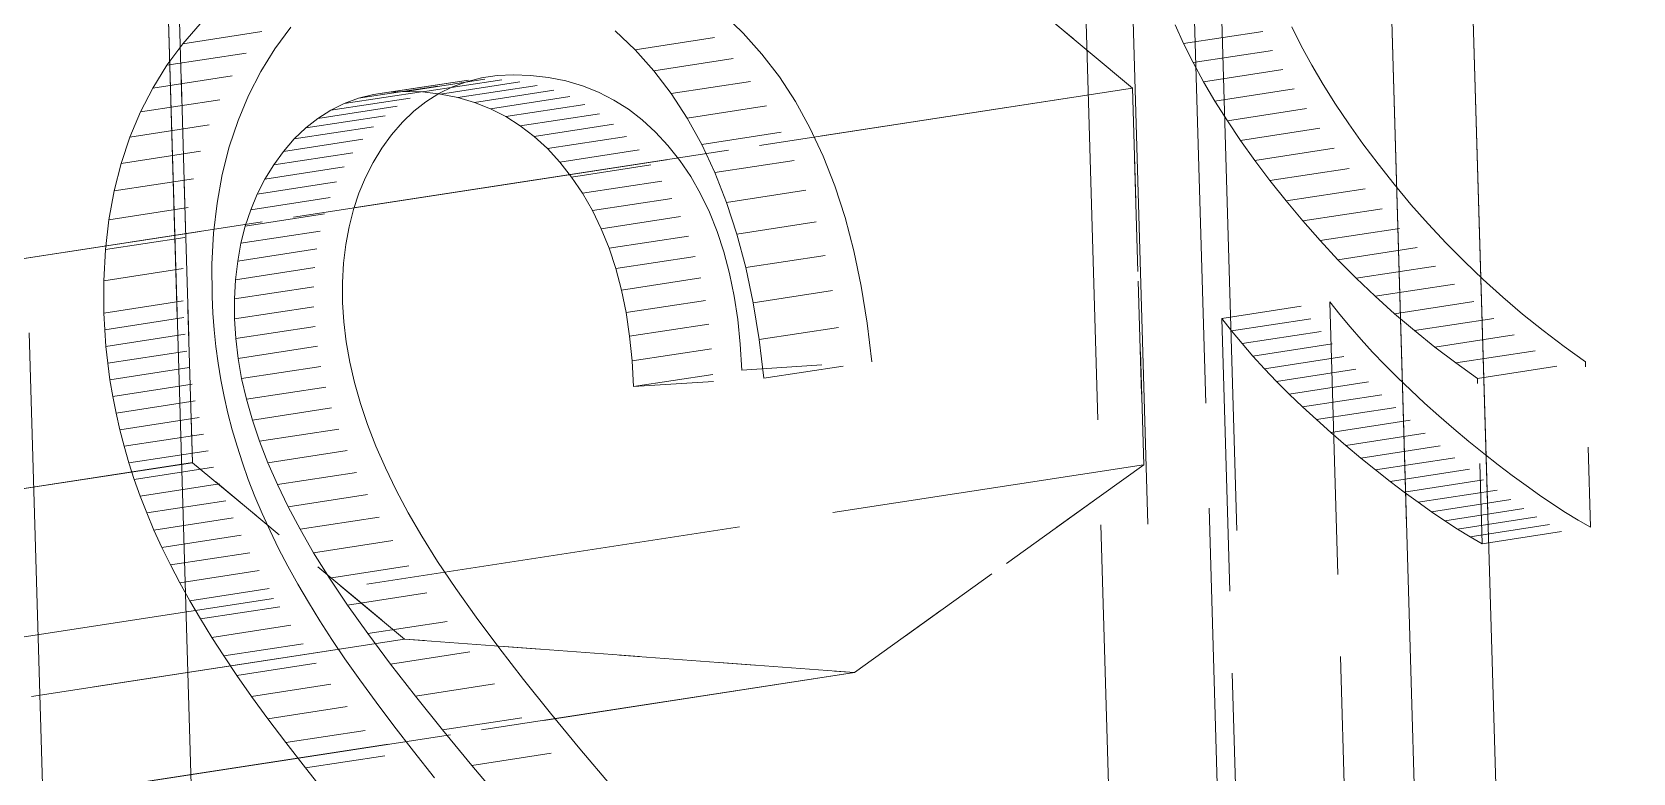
# Model space of a CAD drawing. Extents: x 23 to 417, y 3 to 294.
# Drawn here: x 331.509 to 333.505, y 147.92 to 148.843 of the extents above; entities that cross this region are included whole.
import ezdxf

# ---------------------------------------------------------------- set-up
doc = ezdxf.new("R2010")
doc.units = 0
doc.linetypes.add('DASHED', pattern=[15, 12, -3])
doc.layers.get('0').update_dxf_attribs({"lineweight": 13})

# ---------------------------------------------------------------- blocks, each defined once
blk = doc.blocks.new('BLOCK3535')
at = {"color": 7, "linetype": 'DASHED', "lineweight": 13}
for p, q in [((-41.5051, 44.3092), (-40.5507, 12.0729)), ((-40.5507, 12.0729), (-41.5051, 44.3092)), ((-37.3375, 13.4347), (-38.2372, 43.8237)), ((-38.2372, 43.8237), (-37.3375, 13.4347)), ((-39.0845, 43.7946), (-38.1848, 13.4056)), ((-39.0845, 43.7946), (-38.1848, 13.4056)), ((-38.863, 43.7781), (-37.9633, 13.3891)), ((-38.863, 43.7781), (-37.9633, 13.3891)), ((-37.5397, 13.4037), (-38.4394, 43.7927)), ((-38.4394, 43.7927), (-37.5397, 13.4037))]:
    blk.add_line(p, q, dxfattribs=at)
at = {"color": 7, "linetype": 'DASHED', "lineweight": 13, "ltscale": 0.02456}
for p, q in [((-39.523, 33.5149), (-38.7678, 32.8865)), ((-38.7678, 32.8865), (-39.523, 33.5149))]:
    blk.add_line(p, q, dxfattribs=at)
at = {"color": 7, "linetype": 'DASHED', "lineweight": 13, "ltscale": 0.032084}
for p, q in [((-41.1119, 31.9527), (-41.1499, 33.2355)), ((-41.1499, 33.2355), (-41.1119, 31.9527))]:
    blk.add_line(p, q, dxfattribs=at)
at = {"color": 7, "linetype": 'DASHED', "lineweight": 13, "ltscale": 0.087291}
for p, q in [((-38.6157, 33.1478), (-38.5124, 29.6577)), ((-38.8853, 33.1064), (-38.782, 29.6163))]:
    blk.add_line(p, q, dxfattribs=at)
at = {"color": 7, "linetype": 'DASHED', "lineweight": 13, "ltscale": 0.001712}
for p, q in [((-39.7387, 33.0235), (-39.7881, 33.0708)), ((-40.0082, 32.9821), (-40.0577, 33.0294))]:
    blk.add_line(p, q, dxfattribs=at)
at = {"color": 7, "linetype": 'DASHED', "lineweight": 13, "ltscale": 0.001642}
blk.add_line((-41.0931, 33.0466), (-41.1365, 32.9972), dxfattribs=at)
at = {"color": 7, "linetype": 'DASHED', "lineweight": 13, "ltscale": 0.006819}
for p, q in [((-41.1365, 32.9972), (-40.8669, 33.0387)), ((-40.0082, 32.9821), (-39.7387, 33.0235)), ((-38.6404, 32.9977), (-38.3708, 33.0391)), ((-41.176, 32.9435), (-40.9064, 32.9849)), ((-38.6167, 32.9503), (-38.3471, 32.9917)), ((-39.9616, 32.9299), (-39.692, 32.9713)), ((-38.5906, 32.9024), (-38.321, 32.9438)), ((-41.2111, 32.8868), (-40.9415, 32.9282)), ((-40.698, 32.8611), (-40.4285, 32.9025)), ((-40.6608, 32.8705), (-40.3912, 32.9119)), ((-40.6218, 32.8763), (-40.3522, 32.9177)), ((-40.5811, 32.8784), (-40.3115, 32.9199)), ((-40.5385, 32.877), (-40.269, 32.9184)), ((-40.4936, 32.8718), (-40.224, 32.9132)), ((-40.4504, 32.8631), (-40.1808, 32.9045)), ((-39.9181, 32.873), (-39.6485, 32.9144)), ((-41.2418, 32.8271), (-40.9722, 32.8685)), ((-40.7673, 32.8315), (-40.4978, 32.8729)), ((-40.7335, 32.8481), (-40.464, 32.8895)), ((-40.4088, 32.8508), (-40.1393, 32.8922)), ((-40.3691, 32.8349), (-40.0995, 32.8763)), ((-38.5622, 32.8541), (-38.2926, 32.8955)), ((-40.8296, 32.7874), (-40.5601, 32.8288)), ((-40.7994, 32.8112), (-40.5298, 32.8526)), ((-40.331, 32.8154), (-40.0614, 32.8568)), ((-40.2947, 32.7924), (-40.0251, 32.8338)), ((-39.8782, 32.8117), (-39.6086, 32.8531)), ((-38.5314, 32.8053), (-38.2619, 32.8467)), ((-41.268, 32.7644), (-40.9985, 32.8058)), ((-40.8582, 32.76), (-40.5886, 32.8014)), ((-40.26, 32.7659), (-39.9905, 32.8073)), ((-39.8419, 32.746), (-39.5723, 32.7874)), ((-38.4984, 32.756), (-38.2288, 32.7974)), ((-41.2899, 32.6988), (-41.0203, 32.7402)), ((-40.885, 32.7289), (-40.6154, 32.7703)), ((-40.2271, 32.7357), (-39.9576, 32.7771)), ((-40.1959, 32.702), (-39.9264, 32.7435)), ((-38.463, 32.7063), (-38.1934, 32.7477)), ((-40.9314, 32.6597), (-40.6618, 32.7011)), ((-40.9096, 32.6952), (-40.64, 32.7366)), ((-40.1665, 32.6648), (-39.8969, 32.7062)), ((-39.8092, 32.6759), (-39.5396, 32.7173)), ((-41.3073, 32.6301), (-41.0377, 32.6715)), ((-40.9505, 32.6223), (-40.6809, 32.6638)), ((-40.1392, 32.6244), (-39.8697, 32.6658)), ((-38.4252, 32.6561), (-38.1556, 32.6975)), ((-40.9668, 32.5832), (-40.6972, 32.6247)), ((-40.1146, 32.5814), (-39.845, 32.6228)), ((-39.78, 32.6014), (-39.5104, 32.6428)), ((-38.3851, 32.6055), (-38.1155, 32.6469)), ((-41.3203, 32.5585), (-41.0508, 32.5999)), ((-40.9804, 32.5423), (-40.7108, 32.5838)), ((-38.3432, 32.5553), (-38.0737, 32.5967)), ((-40.9912, 32.4997), (-40.7216, 32.5411)), ((-40.0926, 32.5358), (-39.823, 32.5772)), ((-39.7543, 32.5225), (-39.4847, 32.5639)), ((-38.3, 32.5064), (-38.0304, 32.5478)), ((-41.3289, 32.4839), (-41.0594, 32.5253)), ((-40.0732, 32.4875), (-39.8036, 32.5289)), ((-38.2555, 32.4588), (-37.986, 32.5003)), ((-40.9993, 32.4552), (-40.7297, 32.4966)), ((-40.0564, 32.4366), (-39.7869, 32.478)), ((-39.7322, 32.4392), (-39.4627, 32.4807)), ((-41.3331, 32.4064), (-41.0636, 32.4478)), ((-41.0047, 32.4089), (-40.7351, 32.4503)), ((-40.0423, 32.383), (-39.7727, 32.4244)), ((-38.2098, 32.4126), (-37.9402, 32.454)), ((-41.0073, 32.3609), (-40.7377, 32.4023)), ((-39.7137, 32.3516), (-39.4442, 32.393)), ((-38.1627, 32.3677), (-37.8931, 32.4091)), ((-41.3329, 32.3258), (-41.0633, 32.3672)), ((-41.0071, 32.311), (-40.7376, 32.3524)), ((-40.0308, 32.3268), (-39.7612, 32.3682)), ((-38.5453, 32.3122), (-38.2757, 32.3536)), ((-38.1143, 32.3241), (-37.8447, 32.3655)), ((-41.331, 32.2841), (-41.0615, 32.3255)), ((-41.0042, 32.2622), (-40.7347, 32.3037)), ((-40.0219, 32.2679), (-39.7524, 32.3093)), ((-39.6988, 32.2595), (-39.4292, 32.3009)), ((-38.5208, 32.2811), (-38.2512, 32.3225)), ((-38.0646, 32.2819), (-37.795, 32.3233)), ((-41.3279, 32.2424), (-41.0583, 32.2839)), ((-38.4948, 32.2498), (-38.2253, 32.2912)), ((-38.4675, 32.2184), (-38.1979, 32.2598)), ((-38.0136, 32.2409), (-37.7441, 32.2823)), ((-41.3235, 32.2008), (-41.0539, 32.2422)), ((-40.9983, 32.2127), (-40.7288, 32.2541)), ((-40.0157, 32.2064), (-39.7461, 32.2478)), ((-38.4387, 32.1869), (-38.1691, 32.2284)), ((-37.9613, 32.2013), (-37.6918, 32.2427)), ((-41.3179, 32.1593), (-41.0483, 32.2007)), ((-40.9895, 32.1622), (-40.7199, 32.2037)), ((-40.0121, 32.1423), (-39.7425, 32.1837)), ((-39.6874, 32.1631), (-39.4178, 32.2045)), ((-38.4085, 32.1554), (-38.1389, 32.1968)), ((-37.9078, 32.163), (-37.6382, 32.2044)), ((-41.3109, 32.1178), (-41.0413, 32.1592)), ((-40.9776, 32.111), (-40.708, 32.1524)), ((-38.3769, 32.1237), (-38.1073, 32.1651)), ((-41.3027, 32.0763), (-41.0332, 32.1177)), ((-40.9628, 32.059), (-40.6932, 32.1004)), ((-38.3438, 32.0919), (-38.0742, 32.1333)), ((-38.3093, 32.06), (-38.0398, 32.1014)), ((-41.2933, 32.0349), (-41.0237, 32.0763)), ((-38.2734, 32.0279), (-38.0038, 32.0694)), ((-41.2826, 31.9935), (-41.013, 32.0349)), ((-40.945, 32.0062), (-40.6754, 32.0476)), ((-38.2361, 31.9958), (-37.9665, 32.0372)), ((-41.2706, 31.9522), (-41.001, 31.9936)), ((-40.9241, 31.9525), (-40.6546, 31.9939)), ((-38.1984, 31.9644), (-37.9288, 32.0058)), ((-41.2573, 31.9109), (-40.9877, 31.9523)), ((-40.9004, 31.898), (-40.6308, 31.9395)), ((-38.1616, 31.9345), (-37.892, 31.976)), ((-38.1255, 31.9062), (-37.8559, 31.9476)), ((-41.2426, 31.8694), (-40.973, 31.9108)), ((-38.0903, 31.8794), (-37.8207, 31.9208)), ((-41.2262, 31.8273), (-40.9566, 31.8687)), ((-40.8736, 31.8428), (-40.6041, 31.8842)), ((-38.0558, 31.8541), (-37.7862, 31.8955)), ((-38.0222, 31.8303), (-37.7526, 31.8717)), ((-41.2081, 31.7847), (-40.9385, 31.8261)), ((-40.8439, 31.7867), (-40.5743, 31.8281)), ((-37.9893, 31.808), (-37.7197, 31.8495)), ((-37.9572, 31.7873), (-37.6877, 31.8287)), ((-41.1883, 31.7415), (-40.9187, 31.7829)), ((-37.926, 31.7681), (-37.6564, 31.8095)), ((-37.8956, 31.7505), (-37.626, 31.7919)), ((-40.8099, 31.728), (-40.5403, 31.7694)), ((-41.1668, 31.6978), (-40.8973, 31.7392)), ((-40.7703, 31.6651), (-40.5007, 31.7065)), ((-41.1437, 31.6535), (-40.8741, 31.6949)), ((-41.1188, 31.6086), (-40.8492, 31.65)), ((-40.7252, 31.5979), (-40.4556, 31.6394)), ((-41.0923, 31.5632), (-40.8227, 31.6047)), ((-41.0641, 31.5173), (-40.7945, 31.5587)), ((-40.6744, 31.5265), (-40.4049, 31.5679)), ((-41.0341, 31.4708), (-40.7646, 31.5122)), ((-41.0014, 31.4222), (-40.7318, 31.4637)), ((-40.6181, 31.4508), (-40.3485, 31.4922)), ((-40.9647, 31.3701), (-40.6951, 31.4115)), ((-40.5562, 31.3708), (-40.2866, 31.4122)), ((-40.9239, 31.3143), (-40.6544, 31.3557)), ((-40.4887, 31.2865), (-40.2192, 31.3279)), ((-40.8792, 31.2549), (-40.6096, 31.2963)), ((-40.8305, 31.1919), (-40.5609, 31.2333)), ((-40.4157, 31.198), (-40.1461, 31.2394))]:
    blk.add_line(p, q, dxfattribs=at)
at = {"color": 7, "linetype": 'DASHED', "lineweight": 13, "ltscale": 0.001667}
for p, q in [((-40.8669, 33.0387), (-40.9064, 32.9849)), ((-41.1365, 32.9972), (-41.176, 32.9435)), ((-40.9064, 32.9849), (-40.9415, 32.9282)), ((-41.176, 32.9435), (-41.2111, 32.8868))]:
    blk.add_line(p, q, dxfattribs=at)
at = {"color": 7, "linetype": 'DASHED', "lineweight": 13, "ltscale": 0.001751}
for p, q in [((-39.692, 32.9713), (-39.7387, 33.0235)), ((-39.9616, 32.9299), (-40.0082, 32.9821))]:
    blk.add_line(p, q, dxfattribs=at)
at = {"color": 7, "linetype": 'DASHED', "lineweight": 13, "ltscale": 0.001291}
blk.add_line((-38.6404, 32.9977), (-38.6618, 33.0447), dxfattribs=at)
at = {"color": 7, "linetype": 'DASHED', "lineweight": 13, "ltscale": 0.001326}
for p, q in [((-38.3471, 32.9917), (-38.3708, 33.0391)), ((-38.6167, 32.9503), (-38.6404, 32.9977))]:
    blk.add_line(p, q, dxfattribs=at)
at = {"color": 7, "linetype": 'DASHED', "lineweight": 13, "ltscale": 0.001363}
for p, q in [((-38.321, 32.9438), (-38.3471, 32.9917)), ((-38.5906, 32.9024), (-38.6167, 32.9503))]:
    blk.add_line(p, q, dxfattribs=at)
at = {"color": 7, "linetype": 'DASHED', "lineweight": 13, "ltscale": 0.00179}
for p, q in [((-39.6485, 32.9144), (-39.692, 32.9713)), ((-39.9181, 32.873), (-39.9616, 32.9299))]:
    blk.add_line(p, q, dxfattribs=at)
at = {"color": 7, "linetype": 'DASHED', "lineweight": 13, "ltscale": 0.001402}
for p, q in [((-38.2926, 32.8955), (-38.321, 32.9438)), ((-38.5622, 32.8541), (-38.5906, 32.9024))]:
    blk.add_line(p, q, dxfattribs=at)
at = {"color": 7, "linetype": 'DASHED', "lineweight": 13, "ltscale": 0.001678}
for p, q in [((-40.9415, 32.9282), (-40.9722, 32.8685)), ((-41.2111, 32.8868), (-41.2418, 32.8271))]:
    blk.add_line(p, q, dxfattribs=at)
at = {"color": 7, "linetype": 'DASHED', "lineweight": 13, "ltscale": 0.00094547}
for p, q in [((-40.464, 32.8895), (-40.4285, 32.9025)), ((-40.7335, 32.8481), (-40.698, 32.8611))]:
    blk.add_line(p, q, dxfattribs=at)
at = {"color": 7, "linetype": 'DASHED', "lineweight": 13, "ltscale": 0.000960146}
for p, q in [((-40.4285, 32.9025), (-40.3912, 32.9119)), ((-40.698, 32.8611), (-40.6608, 32.8705))]:
    blk.add_line(p, q, dxfattribs=at)
at = {"color": 7, "linetype": 'DASHED', "lineweight": 13, "ltscale": 0.000985886}
for p, q in [((-40.3912, 32.9119), (-40.3522, 32.9177)), ((-40.6608, 32.8705), (-40.6218, 32.8763))]:
    blk.add_line(p, q, dxfattribs=at)
at = {"color": 7, "linetype": 'DASHED', "lineweight": 13, "ltscale": 0.00102}
for p, q in [((-40.3522, 32.9177), (-40.3115, 32.9199)), ((-40.6218, 32.8763), (-40.5811, 32.8784))]:
    blk.add_line(p, q, dxfattribs=at)
at = {"color": 7, "linetype": 'DASHED', "lineweight": 13, "ltscale": 0.001063}
for p, q in [((-40.3115, 32.9199), (-40.269, 32.9184)), ((-40.5811, 32.8784), (-40.5385, 32.877))]:
    blk.add_line(p, q, dxfattribs=at)
at = {"color": 7, "linetype": 'DASHED', "lineweight": 13, "ltscale": 0.001131}
for p, q in [((-40.269, 32.9184), (-40.224, 32.9132)), ((-40.5385, 32.877), (-40.4936, 32.8718))]:
    blk.add_line(p, q, dxfattribs=at)
at = {"color": 7, "linetype": 'DASHED', "lineweight": 13, "ltscale": 0.001103}
for p, q in [((-40.224, 32.9132), (-40.1808, 32.9045)), ((-40.4936, 32.8718), (-40.4504, 32.8631))]:
    blk.add_line(p, q, dxfattribs=at)
at = {"color": 7, "linetype": 'DASHED', "lineweight": 13, "ltscale": 0.001083}
for p, q in [((-40.1808, 32.9045), (-40.1393, 32.8922)), ((-40.4504, 32.8631), (-40.4088, 32.8508))]:
    blk.add_line(p, q, dxfattribs=at)
at = {"color": 7, "linetype": 'DASHED', "lineweight": 13, "ltscale": 0.001828}
for p, q in [((-39.6086, 32.8531), (-39.6485, 32.9144)), ((-39.8782, 32.8117), (-39.9181, 32.873))]:
    blk.add_line(p, q, dxfattribs=at)
at = {"color": 7, "linetype": 'DASHED', "lineweight": 13, "ltscale": 0.078413}
for p, q in [((-41.868, 32.4105), (-38.7678, 32.8868)), ((-44.2121, 31.477), (-41.1119, 31.9532)), ((-41.8402, 31.4714), (-38.7401, 31.9477)), ((-41.8402, 31.4714), (-38.7401, 31.9477)), ((-40.5833, 31.5129), (-43.6834, 31.0366)), ((-43.6834, 31.0366), (-40.5833, 31.5129)), ((-39.4612, 31.4293), (-42.5614, 30.9531)), ((-42.5614, 30.9531), (-39.4612, 31.4293))]:
    blk.add_line(p, q, dxfattribs=at)
at = {"color": 7, "linetype": 'DASHED', "lineweight": 13, "ltscale": 0.078412}
blk.add_line((-38.7678, 32.8865), (-41.868, 32.4105), dxfattribs=at)
at = {"color": 7, "linetype": 'DASHED', "lineweight": 13, "ltscale": 0.001699}
for p, q in [((-40.9722, 32.8685), (-40.9985, 32.8058)), ((-41.2418, 32.8271), (-41.268, 32.7644))]:
    blk.add_line(p, q, dxfattribs=at)
at = {"color": 7, "linetype": 'DASHED', "lineweight": 13, "ltscale": 0.000946699}
for p, q in [((-40.5298, 32.8526), (-40.4978, 32.8729)), ((-40.7994, 32.8112), (-40.7673, 32.8315))]:
    blk.add_line(p, q, dxfattribs=at)
at = {"color": 7, "linetype": 'DASHED', "lineweight": 13, "ltscale": 0.000941259}
for p, q in [((-40.4978, 32.8729), (-40.464, 32.8895)), ((-40.7673, 32.8315), (-40.7335, 32.8481))]:
    blk.add_line(p, q, dxfattribs=at)
at = {"color": 7, "linetype": 'DASHED', "lineweight": 13, "ltscale": 0.001071}
for p, q in [((-40.1393, 32.8922), (-40.0995, 32.8763)), ((-40.4088, 32.8508), (-40.3691, 32.8349))]:
    blk.add_line(p, q, dxfattribs=at)
at = {"color": 7, "linetype": 'DASHED', "lineweight": 13, "ltscale": 0.001069}
for p, q in [((-40.0995, 32.8763), (-40.0614, 32.8568)), ((-40.3691, 32.8349), (-40.331, 32.8154)), ((-37.8207, 31.9208), (-37.7862, 31.8955)), ((-38.0903, 31.8794), (-38.0558, 31.8541))]:
    blk.add_line(p, q, dxfattribs=at)
at = {"color": 7, "linetype": 'DASHED', "lineweight": 13, "ltscale": 0.02348}
for p, q in [((-38.7678, 32.8865), (-38.74, 31.9477)), ((-38.74, 31.9477), (-38.7678, 32.8865))]:
    blk.add_line(p, q, dxfattribs=at)
at = {"color": 7, "linetype": 'DASHED', "lineweight": 13, "ltscale": 0.001442}
for p, q in [((-38.2619, 32.8467), (-38.2926, 32.8955)), ((-38.5314, 32.8053), (-38.5622, 32.8541))]:
    blk.add_line(p, q, dxfattribs=at)
at = {"color": 7, "linetype": 'DASHED', "lineweight": 13, "ltscale": 0.000989771}
for p, q in [((-40.5886, 32.8014), (-40.5601, 32.8288)), ((-40.8582, 32.76), (-40.8296, 32.7874))]:
    blk.add_line(p, q, dxfattribs=at)
at = {"color": 7, "linetype": 'DASHED', "lineweight": 13, "ltscale": 0.00096348}
for p, q in [((-40.5601, 32.8288), (-40.5298, 32.8526)), ((-40.8296, 32.7874), (-40.7994, 32.8112))]:
    blk.add_line(p, q, dxfattribs=at)
at = {"color": 7, "linetype": 'DASHED', "lineweight": 13, "ltscale": 0.001075}
for p, q in [((-40.0614, 32.8568), (-40.0251, 32.8338)), ((-40.331, 32.8154), (-40.2947, 32.7924))]:
    blk.add_line(p, q, dxfattribs=at)
at = {"color": 7, "linetype": 'DASHED', "lineweight": 13, "ltscale": 0.001091}
for p, q in [((-40.0251, 32.8338), (-39.9905, 32.8073)), ((-40.2947, 32.7924), (-40.26, 32.7659))]:
    blk.add_line(p, q, dxfattribs=at)
at = {"color": 7, "linetype": 'DASHED', "lineweight": 13, "ltscale": 0.001877}
for p, q in [((-39.5723, 32.7874), (-39.6086, 32.8531)), ((-39.8419, 32.746), (-39.8782, 32.8117)), ((-41.0508, 32.5999), (-41.0594, 32.5253)), ((-41.3203, 32.5585), (-41.3289, 32.4839))]:
    blk.add_line(p, q, dxfattribs=at)
at = {"color": 7, "linetype": 'DASHED', "lineweight": 13, "ltscale": 0.001483}
for p, q in [((-38.2288, 32.7974), (-38.2619, 32.8467)), ((-38.4984, 32.756), (-38.5314, 32.8053))]:
    blk.add_line(p, q, dxfattribs=at)
at = {"color": 7, "linetype": 'DASHED', "lineweight": 13, "ltscale": 0.00173}
for p, q in [((-40.9985, 32.8058), (-41.0203, 32.7402)), ((-41.268, 32.7644), (-41.2899, 32.6988))]:
    blk.add_line(p, q, dxfattribs=at)
at = {"color": 7, "linetype": 'DASHED', "lineweight": 13, "ltscale": 0.001026}
for p, q in [((-40.6154, 32.7703), (-40.5886, 32.8014)), ((-40.885, 32.7289), (-40.8582, 32.76))]:
    blk.add_line(p, q, dxfattribs=at)
at = {"color": 7, "linetype": 'DASHED', "lineweight": 13, "ltscale": 0.001115}
for p, q in [((-39.9905, 32.8073), (-39.9576, 32.7771)), ((-40.26, 32.7659), (-40.2271, 32.7357))]:
    blk.add_line(p, q, dxfattribs=at)
at = {"color": 7, "linetype": 'DASHED', "lineweight": 13, "ltscale": 0.001934}
for p, q in [((-39.5396, 32.7173), (-39.5723, 32.7874)), ((-39.8092, 32.6759), (-39.8419, 32.746))]:
    blk.add_line(p, q, dxfattribs=at)
at = {"color": 7, "linetype": 'DASHED', "lineweight": 13, "ltscale": 0.001526}
for p, q in [((-38.1934, 32.7477), (-38.2288, 32.7974)), ((-38.463, 32.7063), (-38.4984, 32.756))]:
    blk.add_line(p, q, dxfattribs=at)
at = {"color": 7, "linetype": 'DASHED', "lineweight": 13, "ltscale": 0.00177}
for p, q in [((-41.0203, 32.7402), (-41.0377, 32.6715)), ((-41.2899, 32.6988), (-41.3073, 32.6301))]:
    blk.add_line(p, q, dxfattribs=at)
at = {"color": 7, "linetype": 'DASHED', "lineweight": 13, "ltscale": 0.001043}
for p, q in [((-40.64, 32.7366), (-40.6154, 32.7703)), ((-40.9096, 32.6952), (-40.885, 32.7289))]:
    blk.add_line(p, q, dxfattribs=at)
at = {"color": 7, "linetype": 'DASHED', "lineweight": 13, "ltscale": 0.001148}
for p, q in [((-39.9576, 32.7771), (-39.9264, 32.7435)), ((-40.2271, 32.7357), (-40.1959, 32.702))]:
    blk.add_line(p, q, dxfattribs=at)
at = {"color": 7, "linetype": 'DASHED', "lineweight": 13, "ltscale": 0.001187}
for p, q in [((-39.9264, 32.7435), (-39.8969, 32.7062)), ((-40.1959, 32.702), (-40.1665, 32.6648))]:
    blk.add_line(p, q, dxfattribs=at)
at = {"color": 7, "linetype": 'DASHED', "lineweight": 13, "ltscale": 0.00157}
for p, q in [((-38.1556, 32.6975), (-38.1934, 32.7477)), ((-38.4252, 32.6561), (-38.463, 32.7063))]:
    blk.add_line(p, q, dxfattribs=at)
at = {"color": 7, "linetype": 'DASHED', "lineweight": 13, "ltscale": 0.001048}
for p, q in [((-40.6809, 32.6638), (-40.6618, 32.7011)), ((-40.9505, 32.6223), (-40.9314, 32.6597))]:
    blk.add_line(p, q, dxfattribs=at)
at = {"color": 7, "linetype": 'DASHED', "lineweight": 13, "ltscale": 0.001042}
for p, q in [((-40.6618, 32.7011), (-40.64, 32.7366)), ((-40.9314, 32.6597), (-40.9096, 32.6952))]:
    blk.add_line(p, q, dxfattribs=at)
at = {"color": 7, "linetype": 'DASHED', "lineweight": 13, "ltscale": 0.001218}
for p, q in [((-39.8969, 32.7062), (-39.8697, 32.6658)), ((-40.1665, 32.6648), (-40.1392, 32.6244)), ((-40.9187, 31.7829), (-40.8973, 31.7392)), ((-41.1883, 31.7415), (-41.1668, 31.6978))]:
    blk.add_line(p, q, dxfattribs=at)
at = {"color": 7, "linetype": 'DASHED', "lineweight": 13, "ltscale": 0.002}
for p, q in [((-39.5104, 32.6428), (-39.5396, 32.7173)), ((-39.78, 32.6014), (-39.8092, 32.6759))]:
    blk.add_line(p, q, dxfattribs=at)
at = {"color": 7, "linetype": 'DASHED', "lineweight": 13, "ltscale": 0.001819}
for p, q in [((-41.0377, 32.6715), (-41.0508, 32.5999)), ((-41.3073, 32.6301), (-41.3203, 32.5585))]:
    blk.add_line(p, q, dxfattribs=at)
at = {"color": 7, "linetype": 'DASHED', "lineweight": 13, "ltscale": 0.00106}
for p, q in [((-40.6972, 32.6247), (-40.6809, 32.6638)), ((-40.9668, 32.5832), (-40.9505, 32.6223))]:
    blk.add_line(p, q, dxfattribs=at)
at = {"color": 7, "linetype": 'DASHED', "lineweight": 13, "ltscale": 0.001239}
for p, q in [((-39.8697, 32.6658), (-39.845, 32.6228)), ((-40.1392, 32.6244), (-40.1146, 32.5814))]:
    blk.add_line(p, q, dxfattribs=at)
at = {"color": 7, "linetype": 'DASHED', "lineweight": 13, "ltscale": 0.001615}
for p, q in [((-38.1155, 32.6469), (-38.1556, 32.6975)), ((-38.3851, 32.6055), (-38.4252, 32.6561))]:
    blk.add_line(p, q, dxfattribs=at)
at = {"color": 7, "linetype": 'DASHED', "lineweight": 13, "ltscale": 0.001077}
for p, q in [((-40.7108, 32.5838), (-40.6972, 32.6247)), ((-40.9804, 32.5423), (-40.9668, 32.5832))]:
    blk.add_line(p, q, dxfattribs=at)
at = {"color": 7, "linetype": 'DASHED', "lineweight": 13, "ltscale": 0.001267}
for p, q in [((-39.845, 32.6228), (-39.823, 32.5772)), ((-40.1146, 32.5814), (-40.0926, 32.5358))]:
    blk.add_line(p, q, dxfattribs=at)
at = {"color": 7, "linetype": 'DASHED', "lineweight": 13, "ltscale": 0.002074}
for p, q in [((-39.4847, 32.5639), (-39.5104, 32.6428)), ((-39.7543, 32.5225), (-39.78, 32.6014))]:
    blk.add_line(p, q, dxfattribs=at)
at = {"color": 7, "linetype": 'DASHED', "lineweight": 13, "ltscale": 0.001634}
for p, q in [((-38.0737, 32.5967), (-38.1155, 32.6469)), ((-38.3432, 32.5553), (-38.3851, 32.6055)), ((-37.7441, 32.2823), (-37.795, 32.3233)), ((-38.0136, 32.2409), (-38.0646, 32.2819))]:
    blk.add_line(p, q, dxfattribs=at)
at = {"color": 7, "linetype": 'DASHED', "lineweight": 13, "ltscale": 0.001101}
for p, q in [((-40.7216, 32.5411), (-40.7108, 32.5838)), ((-40.9912, 32.4997), (-40.9804, 32.5423)), ((-40.9877, 31.9523), (-40.973, 31.9108)), ((-41.2573, 31.9109), (-41.2426, 31.8694))]:
    blk.add_line(p, q, dxfattribs=at)
at = {"color": 7, "linetype": 'DASHED', "lineweight": 13, "ltscale": 0.001631}
for p, q in [((-38.0304, 32.5478), (-38.0737, 32.5967)), ((-38.3, 32.5064), (-38.3432, 32.5553)), ((-37.795, 32.3233), (-37.8447, 32.3655)), ((-38.0646, 32.2819), (-38.1143, 32.3241))]:
    blk.add_line(p, q, dxfattribs=at)
at = {"color": 7, "linetype": 'DASHED', "lineweight": 13, "ltscale": 0.00113}
for p, q in [((-40.7297, 32.4966), (-40.7216, 32.5411)), ((-40.9993, 32.4552), (-40.9912, 32.4997))]:
    blk.add_line(p, q, dxfattribs=at)
at = {"color": 7, "linetype": 'DASHED', "lineweight": 13, "ltscale": 0.001301}
for p, q in [((-39.823, 32.5772), (-39.8036, 32.5289)), ((-40.0926, 32.5358), (-40.0732, 32.4875))]:
    blk.add_line(p, q, dxfattribs=at)
at = {"color": 7, "linetype": 'DASHED', "lineweight": 13, "ltscale": 0.002154}
for p, q in [((-39.4627, 32.4807), (-39.4847, 32.5639)), ((-39.7322, 32.4392), (-39.7543, 32.5225))]:
    blk.add_line(p, q, dxfattribs=at)
at = {"color": 7, "linetype": 'DASHED', "lineweight": 13, "ltscale": 0.001628}
for p, q in [((-37.986, 32.5003), (-38.0304, 32.5478)), ((-38.2555, 32.4588), (-38.3, 32.5064)), ((-37.8447, 32.3655), (-37.8931, 32.4091)), ((-38.1143, 32.3241), (-38.1627, 32.3677))]:
    blk.add_line(p, q, dxfattribs=at)
at = {"color": 7, "linetype": 'DASHED', "lineweight": 13, "ltscale": 0.001942}
for p, q in [((-41.0594, 32.5253), (-41.0636, 32.4478)), ((-41.3289, 32.4839), (-41.3331, 32.4064))]:
    blk.add_line(p, q, dxfattribs=at)
at = {"color": 7, "linetype": 'DASHED', "lineweight": 13, "ltscale": 0.00134}
for p, q in [((-39.8036, 32.5289), (-39.7869, 32.478)), ((-40.0732, 32.4875), (-40.0564, 32.4366))]:
    blk.add_line(p, q, dxfattribs=at)
at = {"color": 7, "linetype": 'DASHED', "lineweight": 13, "ltscale": 0.001627}
for p, q in [((-37.9402, 32.454), (-37.986, 32.5003)), ((-38.2098, 32.4126), (-38.2555, 32.4588)), ((-37.8931, 32.4091), (-37.9402, 32.454)), ((-38.1627, 32.3677), (-38.2098, 32.4126))]:
    blk.add_line(p, q, dxfattribs=at)
at = {"color": 7, "linetype": 'DASHED', "lineweight": 13, "ltscale": 0.001164}
for p, q in [((-40.7351, 32.4503), (-40.7297, 32.4966)), ((-41.0047, 32.4089), (-40.9993, 32.4552))]:
    blk.add_line(p, q, dxfattribs=at)
at = {"color": 7, "linetype": 'DASHED', "lineweight": 13, "ltscale": 0.001385}
for p, q in [((-39.7869, 32.478), (-39.7727, 32.4244)), ((-40.0564, 32.4366), (-40.0423, 32.383))]:
    blk.add_line(p, q, dxfattribs=at)
at = {"color": 7, "linetype": 'DASHED', "lineweight": 13, "ltscale": 0.00224}
for p, q in [((-39.4442, 32.393), (-39.4627, 32.4807)), ((-39.7137, 32.3516), (-39.7322, 32.4392))]:
    blk.add_line(p, q, dxfattribs=at)
at = {"color": 7, "linetype": 'DASHED', "lineweight": 13, "ltscale": 0.002014}
for p, q in [((-41.0636, 32.4478), (-41.0633, 32.3672)), ((-41.3331, 32.4064), (-41.3329, 32.3258))]:
    blk.add_line(p, q, dxfattribs=at)
at = {"color": 7, "linetype": 'DASHED', "lineweight": 13, "ltscale": 0.001203}
for p, q in [((-40.7377, 32.4023), (-40.7351, 32.4503)), ((-41.0073, 32.3609), (-41.0047, 32.4089)), ((-38.0398, 32.1014), (-38.0038, 32.0694)), ((-38.3093, 32.06), (-38.2734, 32.0279))]:
    blk.add_line(p, q, dxfattribs=at)
at = {"color": 7, "linetype": 'DASHED', "lineweight": 13, "ltscale": 0.001434}
for p, q in [((-39.7727, 32.4244), (-39.7612, 32.3682)), ((-40.0423, 32.383), (-40.0308, 32.3268))]:
    blk.add_line(p, q, dxfattribs=at)
at = {"color": 7, "linetype": 'DASHED', "lineweight": 13, "ltscale": 0.001246}
for p, q in [((-40.7376, 32.3524), (-40.7377, 32.4023)), ((-41.0071, 32.311), (-41.0073, 32.3609))]:
    blk.add_line(p, q, dxfattribs=at)
at = {"color": 7, "linetype": 'DASHED', "lineweight": 13, "ltscale": 0.002332}
for p, q in [((-39.4292, 32.3009), (-39.4442, 32.393)), ((-39.6988, 32.2595), (-39.7137, 32.3516))]:
    blk.add_line(p, q, dxfattribs=at)
at = {"color": 7, "linetype": 'DASHED', "lineweight": 13, "ltscale": 0.001044}
for p, q in [((-41.0633, 32.3672), (-41.0615, 32.3255)), ((-41.3329, 32.3258), (-41.331, 32.2841)), ((-41.0615, 32.3255), (-41.0583, 32.2839)), ((-41.331, 32.2841), (-41.3279, 32.2424))]:
    blk.add_line(p, q, dxfattribs=at)
at = {"color": 7, "linetype": 'DASHED', "lineweight": 13, "ltscale": 0.001222}
for p, q in [((-40.7347, 32.3037), (-40.7376, 32.3524)), ((-41.0042, 32.2622), (-41.0071, 32.311))]:
    blk.add_line(p, q, dxfattribs=at)
at = {"color": 7, "linetype": 'DASHED', "lineweight": 13, "ltscale": 0.001488}
for p, q in [((-39.7612, 32.3682), (-39.7524, 32.3093)), ((-40.0308, 32.3268), (-40.0219, 32.2679))]:
    blk.add_line(p, q, dxfattribs=at)
at = {"color": 7, "linetype": 'DASHED', "lineweight": 13, "ltscale": 0.068018}
for p, q in [((-38.1952, 29.6341), (-38.2757, 32.3536)), ((-38.4648, 29.5927), (-38.5453, 32.3122))]:
    blk.add_line(p, q, dxfattribs=at)
at = {"color": 7, "linetype": 'DASHED', "lineweight": 13, "ltscale": 0.000990946}
for p, q in [((-38.2757, 32.3536), (-38.2512, 32.3225)), ((-38.5453, 32.3122), (-38.5208, 32.2811))]:
    blk.add_line(p, q, dxfattribs=at)
at = {"color": 7, "linetype": 'DASHED', "lineweight": 13, "ltscale": 0.001248}
for p, q in [((-40.7288, 32.2541), (-40.7347, 32.3037)), ((-40.9983, 32.2127), (-41.0042, 32.2622))]:
    blk.add_line(p, q, dxfattribs=at)
at = {"color": 7, "linetype": 'DASHED', "lineweight": 13, "ltscale": 0.001545}
for p, q in [((-39.7524, 32.3093), (-39.7461, 32.2478)), ((-40.0219, 32.2679), (-40.0157, 32.2064))]:
    blk.add_line(p, q, dxfattribs=at)
at = {"color": 7, "linetype": 'DASHED', "lineweight": 13, "ltscale": 0.002428}
for p, q in [((-39.4178, 32.2045), (-39.4292, 32.3009)), ((-39.6874, 32.1631), (-39.6988, 32.2595))]:
    blk.add_line(p, q, dxfattribs=at)
at = {"color": 7, "linetype": 'DASHED', "lineweight": 13, "ltscale": 0.001015}
for p, q in [((-38.2512, 32.3225), (-38.2253, 32.2912)), ((-38.5208, 32.2811), (-38.4948, 32.2498))]:
    blk.add_line(p, q, dxfattribs=at)
at = {"color": 7, "linetype": 'DASHED', "lineweight": 13, "ltscale": 0.168902}
for p, q in [((-41.5192, 32.2762), (-41.3193, 25.5231)), ((-41.3193, 25.5231), (-41.5192, 32.2762))]:
    blk.add_line(p, q, dxfattribs=at)
at = {"color": 7, "linetype": 'DASHED', "lineweight": 13, "ltscale": 0.001046}
for p, q in [((-41.0583, 32.2839), (-41.0539, 32.2422)), ((-41.3279, 32.2424), (-41.3235, 32.2008))]:
    blk.add_line(p, q, dxfattribs=at)
at = {"color": 7, "linetype": 'DASHED', "lineweight": 13, "ltscale": 0.001041}
for p, q in [((-38.2253, 32.2912), (-38.1979, 32.2598)), ((-38.4948, 32.2498), (-38.4675, 32.2184))]:
    blk.add_line(p, q, dxfattribs=at)
at = {"color": 7, "linetype": 'DASHED', "lineweight": 13, "ltscale": 0.001066}
for p, q in [((-38.1979, 32.2598), (-38.1691, 32.2284)), ((-38.4675, 32.2184), (-38.4387, 32.1869))]:
    blk.add_line(p, q, dxfattribs=at)
at = {"color": 7, "linetype": 'DASHED', "lineweight": 13, "ltscale": 0.00164}
for p, q in [((-37.6918, 32.2427), (-37.7441, 32.2823)), ((-37.9613, 32.2013), (-38.0136, 32.2409))]:
    blk.add_line(p, q, dxfattribs=at)
at = {"color": 7, "linetype": 'DASHED', "lineweight": 13, "ltscale": 0.001049}
for p, q in [((-41.0539, 32.2422), (-41.0483, 32.2007)), ((-41.3235, 32.2008), (-41.3179, 32.1593))]:
    blk.add_line(p, q, dxfattribs=at)
at = {"color": 7, "linetype": 'DASHED', "lineweight": 13, "ltscale": 0.00128}
for p, q in [((-40.7199, 32.2037), (-40.7288, 32.2541)), ((-40.9895, 32.1622), (-40.9983, 32.2127))]:
    blk.add_line(p, q, dxfattribs=at)
at = {"color": 7, "linetype": 'DASHED', "lineweight": 13, "ltscale": 0.001606}
for p, q in [((-39.7461, 32.2478), (-39.7425, 32.1837)), ((-40.0157, 32.2064), (-40.0121, 32.1423))]:
    blk.add_line(p, q, dxfattribs=at)
at = {"color": 7, "linetype": 'DASHED', "lineweight": 13, "ltscale": 0.001092}
for p, q in [((-38.1691, 32.2284), (-38.1389, 32.1968)), ((-38.4387, 32.1869), (-38.4085, 32.1554))]:
    blk.add_line(p, q, dxfattribs=at)
at = {"color": 7, "linetype": 'DASHED', "lineweight": 13, "ltscale": 0.001646}
for p, q in [((-37.6382, 32.2044), (-37.6918, 32.2427)), ((-37.9078, 32.163), (-37.9613, 32.2013))]:
    blk.add_line(p, q, dxfattribs=at)
at = {"color": 7, "linetype": 'DASHED', "lineweight": 13, "ltscale": 0.001052}
for p, q in [((-41.0483, 32.2007), (-41.0413, 32.1592)), ((-41.3179, 32.1593), (-41.3109, 32.1178))]:
    blk.add_line(p, q, dxfattribs=at)
at = {"color": 7, "linetype": 'DASHED', "lineweight": 13, "ltscale": 0.001314}
for p, q in [((-40.708, 32.1524), (-40.7199, 32.2037)), ((-40.9776, 32.111), (-40.9895, 32.1622)), ((-40.8492, 31.65), (-40.8227, 31.6047)), ((-41.1188, 31.6086), (-41.0923, 31.5632))]:
    blk.add_line(p, q, dxfattribs=at)
at = {"color": 7, "linetype": 'DASHED', "lineweight": 13, "ltscale": 0.008134}
for p, q in [((-39.7425, 32.1837), (-39.4178, 32.2045)), ((-40.0121, 32.1423), (-39.6874, 32.1631))]:
    blk.add_line(p, q, dxfattribs=at)
at = {"color": 7, "linetype": 'DASHED', "lineweight": 13, "ltscale": 0.00112}
for p, q in [((-38.1389, 32.1968), (-38.1073, 32.1651)), ((-38.4085, 32.1554), (-38.3769, 32.1237))]:
    blk.add_line(p, q, dxfattribs=at)
at = {"color": 7, "linetype": 'DASHED', "lineweight": 13, "ltscale": 0.010318}
for p, q in [((-37.626, 31.7919), (-37.6382, 32.2044)), ((-37.8956, 31.7505), (-37.9078, 32.163))]:
    blk.add_line(p, q, dxfattribs=at)
at = {"color": 7, "linetype": 'DASHED', "lineweight": 13, "ltscale": 0.001057}
for p, q in [((-41.0413, 32.1592), (-41.0332, 32.1177)), ((-41.3109, 32.1178), (-41.3027, 32.0763))]:
    blk.add_line(p, q, dxfattribs=at)
at = {"color": 7, "linetype": 'DASHED', "lineweight": 13, "ltscale": 0.001353}
for p, q in [((-40.6932, 32.1004), (-40.708, 32.1524)), ((-40.9628, 32.059), (-40.9776, 32.111))]:
    blk.add_line(p, q, dxfattribs=at)
at = {"color": 7, "linetype": 'DASHED', "lineweight": 13, "ltscale": 0.001147}
for p, q in [((-38.1073, 32.1651), (-38.0742, 32.1333)), ((-38.3769, 32.1237), (-38.3438, 32.0919)), ((-37.892, 31.976), (-37.8559, 31.9476)), ((-38.1616, 31.9345), (-38.1255, 31.9062))]:
    blk.add_line(p, q, dxfattribs=at)
at = {"color": 7, "linetype": 'DASHED', "lineweight": 13, "ltscale": 0.001062}
for p, q in [((-41.0332, 32.1177), (-41.0237, 32.0763)), ((-41.3027, 32.0763), (-41.2933, 32.0349))]:
    blk.add_line(p, q, dxfattribs=at)
at = {"color": 7, "linetype": 'DASHED', "lineweight": 13, "ltscale": 0.001394}
for p, q in [((-40.6754, 32.0476), (-40.6932, 32.1004)), ((-40.945, 32.0062), (-40.9628, 32.059))]:
    blk.add_line(p, q, dxfattribs=at)
at = {"color": 7, "linetype": 'DASHED', "lineweight": 13, "ltscale": 0.001174}
for p, q in [((-38.0742, 32.1333), (-38.0398, 32.1014)), ((-38.3438, 32.0919), (-38.3093, 32.06))]:
    blk.add_line(p, q, dxfattribs=at)
at = {"color": 7, "linetype": 'DASHED', "lineweight": 13, "ltscale": 0.001068}
for p, q in [((-41.0237, 32.0763), (-41.013, 32.0349)), ((-41.2933, 32.0349), (-41.2826, 31.9935))]:
    blk.add_line(p, q, dxfattribs=at)
at = {"color": 7, "linetype": 'DASHED', "lineweight": 13, "ltscale": 0.001231}
for p, q in [((-38.0038, 32.0694), (-37.9665, 32.0372)), ((-38.2734, 32.0279), (-38.2361, 31.9958))]:
    blk.add_line(p, q, dxfattribs=at)
at = {"color": 7, "linetype": 'DASHED', "lineweight": 13, "ltscale": 0.001076}
for p, q in [((-41.013, 32.0349), (-41.001, 31.9936)), ((-41.2826, 31.9935), (-41.2706, 31.9522))]:
    blk.add_line(p, q, dxfattribs=at)
at = {"color": 7, "linetype": 'DASHED', "lineweight": 13, "ltscale": 0.001439}
for p, q in [((-40.6546, 31.9939), (-40.6754, 32.0476)), ((-40.9241, 31.9525), (-40.945, 32.0062))]:
    blk.add_line(p, q, dxfattribs=at)
at = {"color": 7, "linetype": 'DASHED', "lineweight": 13, "ltscale": 0.001226}
for p, q in [((-37.9665, 32.0372), (-37.9288, 32.0058)), ((-38.2361, 31.9958), (-38.1984, 31.9644))]:
    blk.add_line(p, q, dxfattribs=at)
at = {"color": 7, "linetype": 'DASHED', "lineweight": 13, "ltscale": 0.001084}
for p, q in [((-41.001, 31.9936), (-40.9877, 31.9523)), ((-41.2706, 31.9522), (-41.2573, 31.9109))]:
    blk.add_line(p, q, dxfattribs=at)
at = {"color": 7, "linetype": 'DASHED', "lineweight": 13, "ltscale": 0.001486}
for p, q in [((-40.6308, 31.9395), (-40.6546, 31.9939)), ((-40.9004, 31.898), (-40.9241, 31.9525))]:
    blk.add_line(p, q, dxfattribs=at)
at = {"color": 7, "linetype": 'DASHED', "lineweight": 13, "ltscale": 0.001186}
for p, q in [((-37.9288, 32.0058), (-37.892, 31.976)), ((-38.1984, 31.9644), (-38.1616, 31.9345))]:
    blk.add_line(p, q, dxfattribs=at)
at = {"color": 7, "linetype": 'DASHED', "lineweight": 13, "ltscale": 0.078411}
blk.add_line((-41.1119, 31.9527), (-44.2121, 31.477), dxfattribs=at)
at = {"color": 7, "linetype": 'DASHED', "lineweight": 13, "ltscale": 0.017192}
for p, q in [((-40.5833, 31.5129), (-41.1119, 31.9527)), ((-41.1119, 31.9527), (-40.5833, 31.5129))]:
    blk.add_line(p, q, dxfattribs=at)
at = {"color": 7, "linetype": 'DASHED', "lineweight": 13, "ltscale": 0.001535}
for p, q in [((-40.6041, 31.8842), (-40.6308, 31.9395)), ((-40.8736, 31.8428), (-40.9004, 31.898))]:
    blk.add_line(p, q, dxfattribs=at)
at = {"color": 7, "linetype": 'DASHED', "lineweight": 13, "ltscale": 0.022205}
for p, q in [((-38.74, 31.9477), (-39.4612, 31.4293)), ((-39.4612, 31.4293), (-38.74, 31.9477))]:
    blk.add_line(p, q, dxfattribs=at)
at = {"color": 7, "linetype": 'DASHED', "lineweight": 13, "ltscale": 0.001107}
for p, q in [((-37.8559, 31.9476), (-37.8207, 31.9208)), ((-38.1255, 31.9062), (-38.0903, 31.8794))]:
    blk.add_line(p, q, dxfattribs=at)
at = {"color": 7, "linetype": 'DASHED', "lineweight": 13, "ltscale": 0.001129}
for p, q in [((-40.973, 31.9108), (-40.9566, 31.8687)), ((-41.2426, 31.8694), (-41.2262, 31.8273))]:
    blk.add_line(p, q, dxfattribs=at)
at = {"color": 7, "linetype": 'DASHED', "lineweight": 13, "ltscale": 0.001158}
for p, q in [((-40.9566, 31.8687), (-40.9385, 31.8261)), ((-41.2262, 31.8273), (-41.2081, 31.7847))]:
    blk.add_line(p, q, dxfattribs=at)
at = {"color": 7, "linetype": 'DASHED', "lineweight": 13, "ltscale": 0.001587}
for p, q in [((-40.5743, 31.8281), (-40.6041, 31.8842)), ((-40.8439, 31.7867), (-40.8736, 31.8428))]:
    blk.add_line(p, q, dxfattribs=at)
at = {"color": 7, "linetype": 'DASHED', "lineweight": 13, "ltscale": 0.00103}
for p, q in [((-37.7862, 31.8955), (-37.7526, 31.8717)), ((-38.0558, 31.8541), (-38.0222, 31.8303))]:
    blk.add_line(p, q, dxfattribs=at)
at = {"color": 7, "linetype": 'DASHED', "lineweight": 13, "ltscale": 0.000992397}
for p, q in [((-37.7526, 31.8717), (-37.7197, 31.8495)), ((-38.0222, 31.8303), (-37.9893, 31.808))]:
    blk.add_line(p, q, dxfattribs=at)
at = {"color": 7, "linetype": 'DASHED', "lineweight": 13, "ltscale": 0.001188}
for p, q in [((-40.9385, 31.8261), (-40.9187, 31.7829)), ((-41.2081, 31.7847), (-41.1883, 31.7415))]:
    blk.add_line(p, q, dxfattribs=at)
at = {"color": 7, "linetype": 'DASHED', "lineweight": 13, "ltscale": 0.001695}
for p, q in [((-40.5403, 31.7694), (-40.5743, 31.8281)), ((-40.8099, 31.728), (-40.8439, 31.7867))]:
    blk.add_line(p, q, dxfattribs=at)
at = {"color": 7, "linetype": 'DASHED', "lineweight": 13, "ltscale": 0.000953848}
for p, q in [((-37.7197, 31.8495), (-37.6877, 31.8287)), ((-37.9893, 31.808), (-37.9572, 31.7873))]:
    blk.add_line(p, q, dxfattribs=at)
at = {"color": 7, "linetype": 'DASHED', "lineweight": 13, "ltscale": 0.000916869}
for p, q in [((-37.6877, 31.8287), (-37.6564, 31.8095)), ((-37.9572, 31.7873), (-37.926, 31.7681))]:
    blk.add_line(p, q, dxfattribs=at)
at = {"color": 7, "linetype": 'DASHED', "lineweight": 13, "ltscale": 0.000879918}
for p, q in [((-37.6564, 31.8095), (-37.626, 31.7919)), ((-37.926, 31.7681), (-37.8956, 31.7505))]:
    blk.add_line(p, q, dxfattribs=at)
at = {"color": 7, "linetype": 'DASHED', "lineweight": 13, "ltscale": 0.001858}
for p, q in [((-40.5007, 31.7065), (-40.5403, 31.7694)), ((-40.7703, 31.6651), (-40.8099, 31.728))]:
    blk.add_line(p, q, dxfattribs=at)
at = {"color": 7, "linetype": 'DASHED', "lineweight": 13, "ltscale": 0.001249}
for p, q in [((-40.8973, 31.7392), (-40.8741, 31.6949)), ((-41.1668, 31.6978), (-41.1437, 31.6535))]:
    blk.add_line(p, q, dxfattribs=at)
at = {"color": 7, "linetype": 'DASHED', "lineweight": 13, "ltscale": 0.002024}
for p, q in [((-40.4556, 31.6394), (-40.5007, 31.7065)), ((-40.7252, 31.5979), (-40.7703, 31.6651))]:
    blk.add_line(p, q, dxfattribs=at)
at = {"color": 7, "linetype": 'DASHED', "lineweight": 13, "ltscale": 0.001282}
for p, q in [((-40.8741, 31.6949), (-40.8492, 31.65)), ((-41.1437, 31.6535), (-41.1188, 31.6086))]:
    blk.add_line(p, q, dxfattribs=at)
at = {"color": 7, "linetype": 'DASHED', "lineweight": 13, "ltscale": 0.002191}
for p, q in [((-40.4049, 31.5679), (-40.4556, 31.6394)), ((-40.6744, 31.5265), (-40.7252, 31.5979))]:
    blk.add_line(p, q, dxfattribs=at)
at = {"color": 7, "linetype": 'DASHED', "lineweight": 13, "ltscale": 0.001348}
for p, q in [((-40.8227, 31.6047), (-40.7945, 31.5587)), ((-41.0923, 31.5632), (-41.0641, 31.5173))]:
    blk.add_line(p, q, dxfattribs=at)
at = {"color": 7, "linetype": 'DASHED', "lineweight": 13, "ltscale": 0.001382}
for p, q in [((-40.7945, 31.5587), (-40.7646, 31.5122)), ((-41.0641, 31.5173), (-41.0341, 31.4708))]:
    blk.add_line(p, q, dxfattribs=at)
at = {"color": 7, "linetype": 'DASHED', "lineweight": 13, "ltscale": 0.002359}
for p, q in [((-40.3485, 31.4922), (-40.4049, 31.5679)), ((-40.6181, 31.4508), (-40.6744, 31.5265))]:
    blk.add_line(p, q, dxfattribs=at)
at = {"color": 7, "linetype": 'DASHED', "lineweight": 13, "ltscale": 0.001465}
for p, q in [((-40.7646, 31.5122), (-40.7318, 31.4637)), ((-41.0341, 31.4708), (-41.0014, 31.4222))]:
    blk.add_line(p, q, dxfattribs=at)
at = {"color": 7, "linetype": 'DASHED', "lineweight": 13, "ltscale": 0.028129}
for p, q in [((-39.4612, 31.4293), (-40.5833, 31.5129)), ((-40.5833, 31.5129), (-39.4612, 31.4293))]:
    blk.add_line(p, q, dxfattribs=at)
at = {"color": 7, "linetype": 'DASHED', "lineweight": 13, "ltscale": 0.001595}
for p, q in [((-40.7318, 31.4637), (-40.6951, 31.4115)), ((-41.0014, 31.4222), (-40.9647, 31.3701))]:
    blk.add_line(p, q, dxfattribs=at)
at = {"color": 7, "linetype": 'DASHED', "lineweight": 13, "ltscale": 0.002529}
for p, q in [((-40.2866, 31.4122), (-40.3485, 31.4922)), ((-40.5562, 31.3708), (-40.6181, 31.4508))]:
    blk.add_line(p, q, dxfattribs=at)
at = {"color": 7, "linetype": 'DASHED', "lineweight": 13, "ltscale": 0.001727}
for p, q in [((-40.6951, 31.4115), (-40.6544, 31.3557)), ((-40.9647, 31.3701), (-40.9239, 31.3143))]:
    blk.add_line(p, q, dxfattribs=at)
at = {"color": 7, "linetype": 'DASHED', "lineweight": 13, "ltscale": 0.002699}
for p, q in [((-40.2192, 31.3279), (-40.2866, 31.4122)), ((-40.4887, 31.2865), (-40.5562, 31.3708))]:
    blk.add_line(p, q, dxfattribs=at)
at = {"color": 7, "linetype": 'DASHED', "lineweight": 13, "ltscale": 0.001859}
for p, q in [((-40.6544, 31.3557), (-40.6096, 31.2963)), ((-40.9239, 31.3143), (-40.8792, 31.2549))]:
    blk.add_line(p, q, dxfattribs=at)
at = {"color": 7, "linetype": 'DASHED', "lineweight": 13, "ltscale": 0.00287}
for p, q in [((-40.1461, 31.2394), (-40.2192, 31.3279)), ((-40.4157, 31.198), (-40.4887, 31.2865))]:
    blk.add_line(p, q, dxfattribs=at)
at = {"color": 7, "linetype": 'DASHED', "lineweight": 13, "ltscale": 0.001991}
for p, q in [((-40.6096, 31.2963), (-40.5609, 31.2333)), ((-40.8792, 31.2549), (-40.8305, 31.1919))]:
    blk.add_line(p, q, dxfattribs=at)
at = {"color": 7, "linetype": 'DASHED', "lineweight": 13, "ltscale": 0.002124}
for p, q in [((-40.5609, 31.2333), (-40.5082, 31.1667)), ((-40.8305, 31.1919), (-40.7778, 31.1252))]:
    blk.add_line(p, q, dxfattribs=at)
at = {"color": 7, "linetype": 'DASHED', "lineweight": 13, "ltscale": 0.003041}
for p, q in [((-40.0675, 31.1466), (-40.1461, 31.2394)), ((-40.3371, 31.1052), (-40.4157, 31.198))]:
    blk.add_line(p, q, dxfattribs=at)

msp = doc.modelspace()

# ---------------------------------------------------------------- block references
at = {"lineweight": 0, "xscale": 0.5, "yscale": 0.5, "zscale": 0.5}
msp.add_blockref('BLOCK3535', (352.2652, 132.3303), dxfattribs=at)

doc.saveas('drawing.dxf')
